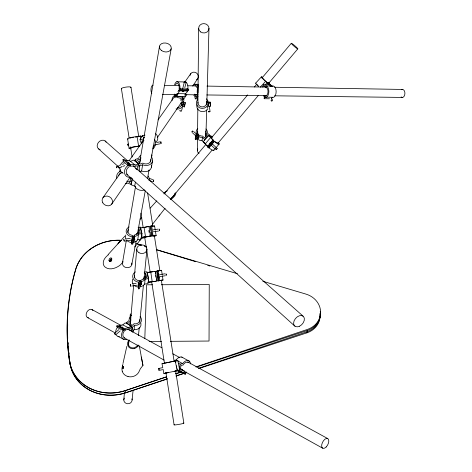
<?xml version="1.0" encoding="UTF-8"?>
<svg xmlns="http://www.w3.org/2000/svg" width="472" height="472" viewBox="0 0 472 472"><rect width="100%" height="100%" fill="white"/><g stroke="black" fill="none" stroke-linecap="round" stroke-linejoin="round"><path stroke-width="0.71" d="M197.385 150.497L197.52 137.983M197.556 134.302L197.827 108.53M197.88 103.38L198.671 28.279M205.892 137.187L206.665 109.958M206.807 104.808L208.978 28.279M144.815 338.566L146.633 284.805L152.527 284.775M126.638 323.609L126.726 322.494L129.098 320.458L129.175 318.836L130.614 316.364M129.983 318.181L130.307 314.382L130.968 313.815M123.794 399.949L124.425 392.627M128.514 345.038L128.95 339.911M130.337 323.804L133.67 284.994M134.296 277.672L136.75 249.116M130.496 324.181L130.809 319.284M131.965 329.35L132.142 327.373L134.514 325.326A6.207 5.457 1.8 0 0 140.697 322.6A6.207 5.457 1.8 0 0 140.09 316.511M182.924 97.226L183.927 99.863L183.207 104.53L181.626 104.147L181.348 102.123M132.697 330.937L134.107 329.716L134.514 325.326M134.544 275.801A4.779 4.112 3.2 0 0 138.632 280.586L139.293 280.58L140.036 283.802L139.576 288.711L138.609 288.864L138.19 287.035L138.367 282.114A6.573 5.652 3.2 0 1 132.892 277.819A6.573 5.652 3.2 0 1 135.387 271.901M139.181 281.819L139.293 280.58M138.609 288.864L139.063 283.955L138.638 282.114M144.279 273.601L145.73 273.377L146.757 277.76L143.63 278.256L142.833 279.312L140.721 280.403L140.261 285.324L140.609 286.84L143.5 285.448L144.633 284.091L145.122 279.164L148.562 278.622L146.945 271.742L144.202 272.167M140.609 286.84L141.075 281.92L140.721 280.403M143.512 279.489L143.63 278.256M132.125 399.937L133.063 390.427M137.381 346.554L137.529 345.091A4.72 4.224 -11.5 0 1 136.514 346.513L134.945 347.504A4.909 4.39 -11.5 0 1 132.184 347.84A4.72 4.218 -11.5 0 1 129.77 346.778A4.691 4.195 -11.5 0 1 128.49 344.601A4.85 4.336 -11.5 0 1 128.785 342.123M138.461 335.58L139.258 327.538M139.759 322.417L143.429 285.123M144.078 278.545L146.957 249.293M145.24 278.321L145.73 273.377M196.842 134.673L195.538 135.859L195.213 139.098L195.815 139.659L198.075 137.594L197.744 137.157M195.815 139.659L196.14 136.42L198.417 134.343L198.087 133.906A4.095 3.758 7.4 0 1 197.733 131.529M148.562 278.622L148.049 283.548L144.633 284.091M183.207 104.53L182.912 101.734L182.015 100.288L182.629 96.742M205.532 130.956A4.095 3.758 7.4 0 1 205.715 133.305L207.521 134.986L204.405 137.842L202.458 136.03L201.16 136.019L199.267 135.187L198.187 136.172L197.845 139.411L200.405 140.621L202.075 140.691L204.199 142.674M198.246 135.971L198.417 134.343M117.021 166.321C116.672 165.501 115.817 169.625 116.82 166.994M202.075 140.691L202.441 137.464L200.765 137.387L198.187 136.172M204.482 140.267L204.582 139.452L209.474 134.968L207.332 132.986A5.629 5.168 7.4 0 0 205.957 128.968M205.326 136.555L205.715 133.305M209.397 135.535L209.474 134.968M199.184 368.461L306.924 332.837L307.237 330.506A20.91 18.691 7.3 0 0 320.276 311.254M159.153 229.315C159.589 228.064 159.914 232.106 159.27 230.371M131.918 244.207L132.744 238.525L132.26 236.802L131.44 242.49L131.918 244.207L132.874 244.065L133.706 238.389L132.856 235.375L132.195 235.369A4.773 3.835 7.1 0 1 128.437 229.652M138.125 227.427L140.155 227.138L142.001 233.593L138.603 234.082L137.747 239.764L136.673 241.027L133.836 242.319L133.44 240.897L133.647 239.481M133.853 238.059L134.272 235.209L136.302 234.224L137.087 233.215L140.184 232.773L139.01 228.66L138.261 233.646M133.836 242.319L134.673 236.637L134.272 235.209M136.874 234.643L137.087 233.215M175.525 84.877A4.372 2.094 -89.6 0 1 177.985 83.75A4.372 2.094 -89.6 0 1 179.171 88.341L179.083 88.925L180.564 90.5L188.546 90.618L188.747 89.81L180.764 89.692L179.956 88.547A6.012 2.879 -89.6 0 0 178.038 82.028A6.012 2.879 -89.6 0 0 174.593 84.836M188.747 89.81L187.933 88.677A5.989 2.903 -89.6 0 0 185.579 81.957M140.155 227.138L140.007 228.135L148.94 226.418L150.462 236.094L142.444 237.876L145.299 237.463M142.001 233.593L141.128 239.274L137.747 239.764M187.054 89.049L187.148 88.47M174.982 193.19C174.646 195.815 172.357 197.638 170.197 198.865M134.998 161.046L135.257 159.477L138.62 158.273L139.317 156.716L140.65 155.376M132.26 178.906L131.275 184.871L134.721 186.121A6.915 5.599 9.6 0 0 144.556 189.927M182.522 106.442L184.428 106.908L185.225 102.536L183.484 102.117L182.422 106.648A6 5.469 11.9 0 1 176.032 108.867M197.939 92.836L198.063 88.122L197.337 88.813L197.178 92.3L197.768 94.925L195.656 96.907L195.113 94.471A4.325 2.124 -89.6 0 1 194.458 94.123M184.428 106.908L185.225 102.536M134.721 186.121L135.399 182.151M122.519 262.692L126.325 240.419M127.676 232.513L135.558 186.405M139.511 163.294L159.536 46.114M139.724 163.241L140.927 157.695M139.128 167.106L139.311 166.026L135.257 159.477M177.543 107.563A4.366 3.977 11.9 0 0 181.053 105.799L181.797 102.324M182.015 100.288L182.882 96.553M181.626 104.147L181.932 102.359M139.588 171.725L141.594 171L142.674 164.811A7.104 5.67 10 0 0 150.71 164.014A7.104 5.67 10 0 0 151.807 157.524M177.183 370.709L178.805 371.617L179.041 370.325M179.148 369.712L180.156 364.142L182.676 363.629A6.561 4.124 -61 0 1 187.614 360.519A6.561 4.124 -61 0 1 190.476 363.918M179.572 371.145L184.941 374.137L185.266 372.337M184.941 374.137L185.643 373.983L186.198 371.936M131.788 264.68L136.101 241.044M137.411 233.882L145.276 190.794M147.506 178.563L149.081 169.938M150.538 161.973L171.2 48.805M151.423 167.147L152.562 160.958M175.041 97.108L175.436 94.99A5.965 5.44 12 0 0 172.091 100.412M174.953 97.81L175.602 95.061M210.583 142.503L209.426 143.541L210.064 143.187M122.968 363.505L126.826 346.365M176.734 94.66L177.059 93.362M187.006 90.482L187.484 90.984L187.142 91.993L185.596 93.733L184.876 96.577L176.923 96.483L177.631 93.633L178.445 93.025L179.507 90.872L178.811 90.128L178.003 91.662M180.564 90.5L180.764 89.692M184.163 82.806L182.605 89.025M180.764 100.377L181.254 98.441L176.634 97.315M184.806 87.645L185.921 83.273M181.732 110.141L182.393 107.533M126.761 181.136L129.688 182.204L131.11 177.46M125.505 183.738A6.956 6.207 34.3 0 0 127.334 183.018L130.797 184.275L132.455 178.735M262.585 87.001L263.37 84.653L270.627 84.789L272.014 86.37A5.711 3.097 -89.3 0 1 276.138 91.332A5.711 3.097 -89.3 0 1 272.326 97.297L264.945 97.126L264.408 98.725L269.488 98.778M265.382 96.194L263.937 96.176L264.237 95.267M266.42 95.486L264.963 95.468L264.019 98.27L264.408 98.725M270.627 84.789L270.373 85.526L265.583 81.367A5.682 0.572 42.6 0 1 261.877 77.603A5.682 0.572 42.6 0 1 262.184 77.084M272.202 97.214L271.66 98.801L271.27 98.353M186.528 90.954L186.782 90.246M141.393 357.05L142.957 365.428L140.361 368.721L138.998 371.682A8.962 8.095 -13.4 0 1 137.594 373.747A8.82 7.965 -13.4 0 1 136.331 374.886A8.968 8.095 -13.4 0 1 133.175 376.444A9.121 8.236 -13.4 0 1 128.018 376.532M123.469 366.443L123.422 368.054M152.609 148.804L153.506 148.621L155.854 144.479M149.117 232.383L148.816 230.46M141.205 141.883L141.511 143.86L140.007 139.73L143.187 139.069L144.225 137.317M155.795 277.235L155.506 275.3M140.007 139.73L142.455 135.641L144.981 135.116M192.723 131.34C193.373 129.829 190.688 132.927 192.287 131.824M111.699 204.152L130.231 177.118M157.253 137.712L181.838 101.84M183.502 99.415L186.829 94.559M192.659 86.057L197.65 78.777M102.908 197.75L120.602 172.764M129.021 160.863L143.677 140.166M158.014 119.917L175.908 94.642M184.416 82.624L190.794 73.614M122.838 262.125L120.785 264.497A16.455 14.101 -9.2 0 1 118.195 266.456C114.371 268.822 108.82 270.161 105.032 267.028A6.921 5.953 -9.4 0 1 103.291 263.848C102.866 260.739 104.814 257.877 107.05 255.918A16.237 14.001 -9 0 1 108.294 254.921M130.797 184.275L131.546 183.236M129.688 182.204L130.467 181.136M159.807 214.978L152.261 224.595M134.697 247.021L136.597 244.59M137.547 243.375L140.402 239.729M158.97 216.046L165.088 208.264M139.871 240.401L140.349 239.8M145.122 279.164L143.989 280.527L141.075 281.92M212.241 137.063L210.642 135.582L208.5 135.505L203.137 141.86L207.45 146.462L207.922 146.462L210.158 143.812M210.276 137.511L211.167 136.455L212.07 137.293M205.273 143.848L210.642 137.494L208.5 135.505M164.061 193.939L206.122 144.131M211.32 137.971L247.735 94.854M254.361 87.001L256.727 84.199M261.936 78.033L291.283 43.276M207.45 146.462L212.825 140.095L213.297 140.107L210.606 143.287M213.745 149.825A5.611 1.133 40.1 0 1 209.167 147.996L207.816 147.276L213.202 140.904L214.618 141.299A4.089 0.802 40.1 0 0 217.893 142.562M208.417 147.836L213.81 141.464L214.553 141.63A5.623 1.103 40.1 0 0 218.548 144.119A5.623 1.103 40.1 0 0 218.607 142.697M208.99 147.842L214.371 141.476M170.952 198.73L212.105 150.114M217.309 143.966L258.491 95.314M267.966 84.122L297.82 48.858A4.295 0.431 40.6 0 0 293.236 44.445A4.295 0.431 40.6 0 0 292.611 44.893A4.295 0.431 40.6 0 0 297.808 48.87M213.816 150.338L219.179 144.007M138.603 234.082L137.523 235.345L134.673 236.637M123.847 329.792L123.056 330.689A6.284 4.407 -61.9 0 0 121.923 337.527A6.284 4.407 -61.9 0 0 126.815 339.161M117.959 326.819L117.168 327.716A6.254 4.407 -61.8 0 0 115.658 332.996M117.817 243.906L120.531 240.915M121.617 239.717L124.879 236.118M140.155 219.256L141.795 217.445M150.196 208.158L156.81 200.836M118.36 243.31L119.392 242.177M108.053 254.668L120.472 240.98M119.988 241.517L121.015 240.384M255.665 83.149L261.417 76.842M260.29 87.161L265.583 81.367M265.376 84.689L266.969 82.948M268.155 84.04L269.111 82.995L269.5 83.432L268.509 82.683M198.942 137.311L198.34 138.255L198.871 137.954M198.405 85.373L197.455 86.004A5.947 2.921 -89.6 0 0 193.396 85.768M195.013 85.898A4.325 2.124 -89.6 0 1 196.883 87.149L197.048 87.645L198.588 86.181M193.809 95.255A5.947 2.921 -89.6 0 0 194.635 95.946L195.278 98.825L198.016 96.264L197.131 96.447L197.55 99.757M164.362 193.673L165.619 192.653M132.538 332.188L133.487 331.368L131.057 325.81L125.163 322.872L122.791 324.907L119.888 325.302L118.932 325.951L119.292 326.772M118.932 325.951L124.82 328.919L127.304 327.78L128.679 327.857L131.057 325.81M115.976 332.111L118.944 329.556M130.815 320.506L128.661 322.358L132.107 325.468L134.113 323.739A4.513 3.971 1.8 0 0 139.765 319.538M116.484 334.135L120.195 330.937M123.245 328.435L117.357 325.468L116.684 326.046L122.572 329.013L123.245 328.435L124.39 331.025L123.983 331.486A4.572 3.204 -61.9 0 0 124.82 337.911M123.003 328.954L125.363 330.14L127.169 329.373L128.219 329.491L130.378 327.621L131.93 331.167L128.006 329.196M128.998 164.958L127.818 165.613A7.115 5.87 -49.6 0 0 124.543 173.035A7.115 5.87 -49.6 0 0 129.818 177.36M148.94 226.418L144.998 227.262M150.621 230.554L149.972 226.412L151.665 225.876L153.011 235.74A6.514 0.443 -9.1 0 1 154.12 236.283M151.665 225.876L151.488 226.076A6.508 0.496 -9 0 1 153.837 226.371M140.809 238.159L142.16 237.463L150.462 236.094M150.839 231.935L151.488 236.071L153.188 235.563M139.311 166.026L142.674 164.811M119.64 167.542L120.69 167.165M122.726 166.427L124.832 165.672M122.974 159.619L127.723 163.418L128.071 165.471L123.328 161.66L122.974 159.619L123.924 159.276L130.39 164.421L133.629 164.327L135.216 165.1L138.591 163.884L139.865 171.572M128.767 164.586L130.679 166.12L133.015 166.114L134.213 166.775L137.281 165.666L137.983 169.867M125.635 160.616L128.862 160.527L130.443 161.3L133.8 160.102L138.591 163.884M118.855 165.554L119.912 165.176M122.083 164.403L124.189 163.648M127.723 163.418L128.679 163.076L129.287 166.669L128.673 167.005A5.174 4.272 -49.6 0 0 127.835 174.911M140.467 158.887L137.417 159.984L139.995 164.15L142.839 163.129A5.168 4.124 10 0 0 148.344 163.442A5.168 4.124 10 0 0 150.656 159.56M167.578 378.715L125.729 392.792A43.465 38.905 -14 0 1 70.021 363.369A259.765 233.162 10.7 0 1 67.868 342.076M175.944 375.895L184.316 373.081M198.264 368.384L307.065 331.775A20.868 18.685 5.4 0 0 320.217 313.815M121.062 240.307A41.949 36.338 -9.6 0 0 75.78 269.123C67.16 298.923 65.112 330.394 69.502 361.086A43.619 38.975 -14 0 0 125.393 390.545L166.539 376.768M175.602 373.724L181.183 371.847M195.827 366.927L307.384 329.438A20.945 18.732 5.4 0 0 320.582 311.549A20.945 18.732 5.4 0 0 305.886 294.08L262.845 281.277M121.57 240.395A41.943 36.297 -9.4 0 0 75.78 269.123A260.674 233.717 10.6 0 0 69.502 361.086A43.619 38.999 -13.8 0 0 125.404 390.598L166.657 376.921M175.749 373.918L181.348 372.072M196.735 366.992L307.237 330.506M69.821 361.227L70.021 363.369A43.465 38.875 -14.1 0 0 125.723 392.745L167 379.099M176.091 376.096L184.487 373.317M133.44 240.897L134.272 240.673M175.33 371.098L174.144 371.34M162.805 367.93L162.008 363.764L164.728 363.186M174.233 361.222L175.596 360.927L175.861 362.313M175.059 371.157L179.696 370.184L177.814 360.461L174.711 361.133L175.914 361.8M162.386 275.837L163.011 280.026L158.208 280.834L156.751 271.093L161.566 270.314L162.185 274.48M164.864 373.275L164.333 373.387L165.878 373.069M166.551 372.927L166.144 373.016M163.07 369.322L163.873 373.488L179.696 370.184M165.943 373.051L168.598 372.496M178.805 371.617L181.331 371.086L182.133 372.095L184.233 372.585L184.528 370.957L183.012 370.52L182.446 369.706L180.251 368.49M128.095 139.151A6.466 0.938 -8.5 0 1 129.712 137.836A6.466 0.938 -8.5 0 1 137.104 136.632L140.272 135.971L142.768 136.508L142.455 135.641M138.125 136.679L139.464 136.402M143.978 140.455L141.96 140.874L142.432 142.166M163.873 373.488L164.592 373.34M176.221 370.909L177.165 370.715L175.283 360.968L162.462 363.623L164.008 363.34M182.446 369.706L180.156 370.184L181.012 365.428L183.148 364.992A4.773 2.997 -61 0 1 188.18 362.537M206.423 101.539L208.01 101.215L208.152 102.524M198.098 102.105A4.342 4.041 -4.6 0 0 201.668 106.855A4.342 4.041 -4.6 0 0 206.671 103.303L206.653 102.743L210.005 102.052L210.524 106.135L208.624 106.53M210.193 102.866L208.276 103.262L208.553 105.875M130.614 148.733A6.472 0.891 -8.6 0 1 130.532 147.583A6.472 0.891 -8.6 0 1 138.603 146.172L139.871 145.913M156.775 142.485L159.725 141.877M139.629 146.214L138.29 146.491A4.708 0.649 -8.6 0 0 132.703 147.311A4.708 0.649 -8.6 0 0 131.116 148.302M155.205 144.786L160.12 143.777M160.008 370.213L162.403 369.723M159.636 368.272L162.032 367.782M174.197 360.378L176.091 360A6.531 4.136 -60.9 0 1 182.776 357.628M173.448 361.351L177.814 360.461M162.008 363.764L162.728 363.617M173.118 361.399L164.268 363.257M160.02 280.533L161.3 280.285L160.71 280.327M157.371 270.999L159.849 270.58L159.265 270.639M143.718 277.123L145.76 276.798M159.737 274.633L165.017 273.801M160.026 276.568L165.306 275.736M136.101 283.371L132.567 283.926M148.308 282.256L151.559 281.766M147.771 282.356L153.258 281.589M139.063 283.955L140.036 283.802M158.208 280.834L159.742 280.657L158.285 270.893L157.961 270.922M131.776 286.038L137.134 285.176M146.863 272.562L150.833 271.955M147.14 272.58L153.005 271.677M156.751 271.093L158.285 270.893M155.353 271.317L157.076 281.046L152.22 281.778L150.769 272.025L154.468 271.453M154.303 271.494L155.624 271.294M154.456 281.418L155.919 281.2M158.745 270.692L161.56 270.297M126.006 238.968L130.301 238.348M132.744 238.525L133.706 238.389M140.621 238.254L143.989 237.77A6.514 0.443 -9.1 0 0 145.14 237.693M125.216 241.021L132.679 239.941M152.999 229.864L158.208 229.121M153.3 231.787L158.515 231.038M141.919 227.699L144.385 227.351M151.488 236.071L152.096 235.994A4.738 0.325 -9.1 0 1 153.689 236.195M161.265 280.203L163.011 280.026M149.972 226.412L150.574 226.336A4.732 0.36 -9 0 1 152.869 226.259M147.948 272.409L148.692 272.338M159.412 280.675L159.742 280.657M157.076 281.046L156.498 278.97M149.394 282.114L150.143 282.085M138.178 285.513L138.839 285.507M149.105 341.48L161.53 341.392M170.298 341.327L209.037 341.038L209.249 284.516L161.365 284.734M138.19 287.035L137.912 287.035A6.531 5.635 3 0 1 134.343 285.519M131.375 241.062L132.03 241.062M133.257 236.808L131.983 236.802A6.561 5.275 7.1 0 1 126.307 232.478A6.561 5.275 7.1 0 1 129.216 226.938M132.431 242.496L131.163 242.49A6.519 5.263 7 0 1 127.558 241.044M207.816 147.276L209.243 147.653M195.278 98.825L197.438 98.849M177.631 93.633L185.596 93.733M195.113 94.471L197.715 94.5M162.498 94.394L177.985 94.589M184.623 94.671L197.892 94.843M206.742 94.955L266.473 95.71M274.58 95.81L402.15 97.427M179.92 88.795L187.897 88.919M178.811 90.128L180.805 90.158M179.507 90.872L187.484 90.984M164.291 85.361L179 85.609M187.832 85.762L195.921 85.904M206.96 86.093L266.55 87.114M274.639 87.249L402.651 89.45M197.048 87.645L198.352 87.668M194.983 84.27L198.535 84.329M265.683 85.886L272.946 86.016M269.837 86.329L272.014 86.37M263.582 86.594L265.028 86.618M176.711 81.786L184.853 81.945M211.167 136.455L209.804 136.408L213.297 140.107M181.289 105.297L184.629 106.111M175.484 95.68L182.729 97.444M136.55 243.711L141.488 245.18L136.538 243.694M144.308 246.024L146.426 246.649M156.303 249.588L237.445 273.725M144.998 246.266L146.409 246.697M156.279 249.7L195.762 261.712M207.745 265.364L209.863 266.007M149.482 178.422L152.68 179.584M149.353 180.534L152.019 181.508M129.505 177.407L131.245 178.038M110.059 260.562L111.091 260.632L111.292 259.494L110.814 259.222L109.941 259.978L110.059 260.562L111.032 261.122M122.791 324.907L128.679 327.857M118.024 336.4L123.894 339.409M181.667 357.021L189.36 361.222M92.052 309.602L121.115 325.509M127.576 329.043L161.808 347.776M172.793 353.788L179.897 357.676M187.649 361.918L327.816 438.624M176.091 360L182.676 363.629M178.333 363.139L180.156 364.142M87.391 317.508L115.103 332.907M124.13 337.917L164.091 360.112M182.139 370.137L322.653 448.182M183.856 372.986L185.643 373.983M111.905 259.789L111.168 259.576A0.844 0.655 -72.3 0 0 110.749 260.007L111.008 261.146L110.525 260.568L110.79 260.91M264.945 97.126L265.069 97.214A5.735 3.08 -89.3 0 0 268.863 91.22A5.735 3.08 -89.3 0 0 264.757 86.24L263.37 84.653M264.963 95.468L265.252 95.686A4.171 2.242 -89.3 0 0 268.019 91.715A4.171 2.242 -89.3 0 0 265.429 87.509M268.491 82.883L271.087 86.063M130.443 161.3L135.216 165.1M133.257 166.008L134.213 166.775M135.446 168.445L137.039 169.719M109.327 260.821L110.177 261.264L111.121 260.951A1.758 1.599 -86.7 0 0 111.374 260.692A1.788 1.605 -84.9 0 0 111.498 260.503L111.581 258.603L110.849 258.072L109.982 258.267A1.776 1.404 -71.2 0 0 109.203 259.199L109.067 260.172L109.758 261.388L108.837 260.261M105.091 140.921L127.7 160.928M133.216 165.814L303.053 316.122M130.307 314.382L131.611 315.556M126.726 322.494L132.142 327.373M98.624 148.916L119.953 168.179M126.52 174.109L294.965 326.235M210.772 144.81L215.421 149.134M213.202 140.904L213.81 141.464M216.565 147.889L211.916 143.565M202.441 137.464L204.582 139.452M193.538 131.487L195.514 133.328M204.447 142.762L205.42 143.665M192.417 132.738L195.709 135.8M195.538 135.859L196.14 136.42M212.825 140.095L210.642 137.494M111.581 258.603L111.858 258.874L110.961 257.759M207.922 146.462L206.736 145.146M122.932 364.384C121.493 365.859 123.505 372.078 123.316 366.567M174.687 94.075L176.923 96.483M206.47 98.784L208.01 101.215M196.505 137.918L196.995 138.573L197.331 135.328L196.706 134.49A5.629 5.168 7.4 0 1 197.756 128.59M263.459 95.438L263.937 96.176M268.479 83.007L269.807 84.86L266.013 81.538A4.136 0.419 42.6 0 1 262.638 77.809M116.684 326.046L117.339 327.521L123.227 330.494L122.572 329.013M124.82 328.919L125.363 330.14M166.215 275.3C166.94 275.666 165.578 271.978 166.126 274.975M153.052 147.37L153.506 148.621M142.957 365.428L141.057 355.699M210.524 106.135L210.005 102.052M208.978 105.946L209.993 110.424M207.226 106.306L207.633 108.1M197.131 96.447L197.78 99.338A5.971 5.558 -4.6 0 0 199.975 107.982A5.971 5.558 -4.6 0 0 208.282 103.498L208.252 102.412M176.534 365.788L176.805 367.175M177.071 368.567L177.472 370.65M139.287 345.787L141.045 355.204M130.39 164.421L130.679 166.12M154.598 225.964L155.14 229.398M155.353 230.778L156.114 235.593M140.272 135.971L140.685 138.597M130.986 87.314L138.78 136.845M147.612 192.93L152.887 226.436M154.261 235.18L159.878 270.869M161.371 280.338L174.097 361.192M175.584 370.662L183.838 423.107M137.104 136.632L138.603 146.172M150.71 226.011L152.238 235.699M149.895 234.891L150.108 236.271M144.031 227.297L145.547 236.973M121.398 88.636L129.151 138.125M130.52 146.857L132.119 157.046M140.898 213.084L143.181 227.64M144.55 236.378L146.373 248.018M146.603 249.476L150.249 272.763M151.618 281.501L164.51 363.735M165.878 372.473L174.091 424.871M143.771 236.395L143.989 237.77M127.623 138.945L129.11 148.456M140.65 227.781L142.16 237.463M158.374 273.707L158.58 275.099M158.793 276.492L158.999 277.89M157.323 271.046L158.781 280.81M157.023 271.07L158.48 280.822M155.559 272.71L155.772 274.096M147.347 272.562L148.798 282.321M125.393 390.545L125.723 392.745M206.653 102.743L206.83 104.383M206.482 102.088L206.606 103.185M208.459 104.377L208.6 105.687M68.039 342.678L68.174 344.106M68.452 346.955L68.658 349.097M68.995 352.667L69.136 354.094M69.408 356.944L69.614 359.086M319.922 313.626A20.839 18.65 7.3 0 1 306.918 332.837M67.714 338.412A259.765 233.162 10.7 0 1 67.703 324.518M122.283 371.216A8.968 8.095 -13.4 0 1 122.708 365.741M128.018 376.532A8.903 8.042 -13.4 0 1 122.207 371.21M138.485 345.044A5.635 5.039 -11.5 0 1 134.614 348.436M134.632 348.466A5.806 5.192 -11.5 0 1 131.375 348.519A5.593 5.003 -11.5 0 1 128.691 346.949A5.652 5.056 -11.5 0 1 129.234 340.129M151.359 165.365A7.056 5.652 9.9 0 1 148.804 170.716A7.056 5.652 9.9 0 1 141.594 171M123.221 173.218A7.074 5.859 -49.5 0 1 119.799 167.2M120.389 165.141A7.074 5.859 -49.5 0 1 123.074 161.796M121.51 167.318A5.145 4.26 -49.5 0 1 121.723 166.274M151.742 154.857A1.05 0.372 69.9 0 1 151.913 156.02A1.05 0.372 69.9 0 1 151.341 155.754M128.207 162.451A1.068 0.36 69.8 0 1 128.738 162.439A1.068 0.36 69.8 0 1 129.204 163.861A1.068 0.36 69.8 0 1 128.673 163.878M148.119 176.08A6.962 5.617 9.7 0 1 149.04 180.646M116.826 178.316A6.956 6.207 34.3 0 1 120.938 171.194M119.681 171.401A6.909 6.171 34.4 0 1 120.519 169.696M118.578 175.92A5.062 4.513 34.3 0 1 122.525 172.752M195.868 136.266A5.593 5.145 7.3 0 1 196.417 133.128M130.172 138.084A4.702 0.684 -8.5 0 1 131.204 137.777M132.473 137.488A4.702 0.684 -8.5 0 1 133.47 137.311M135.476 137.045A4.702 0.684 -8.5 0 1 136.791 136.957M154.592 139.299A6.508 5.64 29.4 0 1 153.058 146.65M143.187 139.069A6.508 5.64 29.4 0 1 144.09 137.594M155.719 133.688A6.466 5.617 29.5 0 1 155.884 142.202M125.947 239.215A6.519 5.263 7 0 1 125.847 235.009M183.797 82.506A5.989 2.903 -89.6 0 1 184.67 81.939M181.667 102.229A4.336 3.959 12 0 1 180.77 103.15M181.018 110.542A0.897 0.36 14.4 0 1 181.372 111.156A0.897 0.36 14.4 0 1 180.074 110.961A0.897 0.36 14.4 0 1 180.068 110.395M183.213 101.834A0.897 0.36 14.4 0 1 183.685 102.359A0.897 0.36 14.4 0 1 182.776 102.436M207.863 108.867A5.935 5.528 -4.7 0 1 200.399 111.233A5.935 5.528 -4.7 0 1 197.054 104.636M206.465 102.589A0.891 0.325 -12.5 0 1 207.745 102.176A0.891 0.325 -12.5 0 1 207.928 102.654M207.326 102.872A0.891 0.325 -12.5 0 1 206.488 102.831M258.538 86.5A5.676 0.608 42.6 0 1 255.865 83.072M258.367 86.087A4.13 0.443 42.6 0 1 256.827 84.24M133.086 284.103A6.531 5.635 3 0 1 132.844 279.088M140.945 323.456A6.171 5.434 1.7 0 1 134.107 329.716M119.451 336.565A6.254 4.407 -61.8 0 1 116.059 334.536M130.425 318.824A0.92 0.336 49.3 0 1 130.667 319.007M100.17 149.577A5.151 4.224 -46.3 0 1 98.453 142.379A5.151 4.224 -46.3 0 1 106.141 142.196M190.098 75.349A4.289 3.906 35.8 0 1 196.399 72.948A4.289 3.906 35.8 0 1 196.547 79.733M131.776 263.04A4.744 4.018 8 0 1 126.443 267.648A4.744 4.018 8 0 1 123.021 261.571M199.054 153.542A4.065 3.811 2.1 0 1 197.733 148.91M183.443 423.036A4.956 0.389 -10.1 0 1 178.693 424.434A4.956 0.389 -10.1 0 1 174.734 424.54M121.688 88.913A4.844 0.891 -8.2 0 1 126.236 87.066A4.844 0.891 -8.2 0 1 130.661 87.674M88.618 317.821A4.59 3.18 -59.4 0 1 86.966 311.945A4.59 3.18 -59.4 0 1 92.919 310.523M401.595 89.686A4 2.502 -88.6 0 1 404.899 93.739A4 2.502 -88.6 0 1 401.141 96.937M151.801 93.362A4.561 2.118 -89.8 0 1 151.087 88.276A4.561 2.118 -89.8 0 1 153.105 85.161M131.959 398.864A4.165 3.805 -2 0 1 127.499 403.731A4.165 3.805 -2 0 1 124.319 398.126M175.814 192.777A4.956 4.165 -3.2 0 1 175.767 193.614L174.852 195.815L172.728 198.075A13.068 10.956 -3.6 0 1 170.463 199.55M163.813 193.154A12.992 10.956 -3.2 0 1 167.407 190.8M130.384 284.392L130.732 286.197L130.384 284.392M141.04 282.704L141.393 284.498L141.04 282.704M123.841 239.434L124.236 241.162L123.841 239.434M134.39 237.906L134.785 239.634L134.39 237.906M153.058 181.702L153.742 179.974L153.058 181.702M216.099 149.583L217.25 148.544L216.099 149.583M117.705 166.404A1.074 0.354 69.8 0 0 118.513 167.938A1.074 0.354 69.8 0 0 118.36 166.433A1.074 0.354 69.8 0 0 117.705 166.404M127.723 144.367A0.962 0.354 77.8 0 0 128.266 145.836A0.962 0.354 77.8 0 0 128.372 144.491A0.962 0.354 77.8 0 0 127.723 144.367M160.527 142.196A0.968 0.33 78 0 0 161.105 143.571A0.968 0.33 78 0 0 161.094 142.101A0.968 0.33 78 0 0 160.527 142.196M158.486 368.721A0.991 0.661 80.1 0 0 158.952 370.361A0.991 0.661 80.1 0 0 159.636 369.139A0.991 0.661 80.1 0 0 158.486 368.721M182.375 91.131A0.909 0.354 14.4 0 0 183.873 91.326A0.909 0.354 14.4 0 0 182.859 90.636A0.909 0.354 14.4 0 0 182.375 91.131M184.605 82.24A0.909 0.348 14.5 0 0 186.104 82.441A0.909 0.348 14.5 0 0 185.083 81.756A0.909 0.348 14.5 0 0 184.605 82.24M208.913 111.876A0.897 0.319 -12.5 0 0 210.199 111.321A0.897 0.319 -12.5 0 0 208.854 111.315A0.897 0.319 -12.5 0 0 208.913 111.876M271.825 100.978A0.861 0.619 -41.1 0 0 272.556 99.751A0.861 0.619 -41.1 0 0 271.235 100.082A0.861 0.619 -41.1 0 0 271.825 100.978M121.912 327.308A0.932 0.33 49.2 0 0 123.027 328.441A0.932 0.33 49.2 0 0 122.667 327.361A0.932 0.33 49.2 0 0 121.912 327.308M114.49 333.686A0.932 0.325 49.3 0 0 115.605 334.819A0.932 0.325 49.3 0 0 115.239 333.739A0.932 0.325 49.3 0 0 114.49 333.686M299.49 326.24A6.484 4.401 -48.8 0 0 303.413 316.429A6.484 4.401 -48.8 0 0 294.091 320.848A6.484 4.401 -48.8 0 0 299.49 326.24M102.784 202.801A5.44 4.679 32.4 0 0 111.846 203.951A5.44 4.679 32.4 0 0 107.303 196.081A5.44 4.679 32.4 0 0 102.784 202.801M161.43 50.498A5.983 4.46 11.4 0 0 171.177 48.881A5.983 4.46 11.4 0 0 163.483 43.041A5.983 4.46 11.4 0 0 161.43 50.498M200.7 31.966A5.157 4.679 4.2 0 0 208.937 28.945A5.157 4.679 4.2 0 0 201.839 23.936A5.157 4.679 4.2 0 0 200.7 31.966M326.205 446.96A5.434 2.897 -62.6 0 0 327.721 438.571A5.434 2.897 -62.6 0 0 321.751 444.653A5.434 2.897 -62.6 0 0 326.205 446.96M139.01 252.762A5.109 4.331 3.8 0 0 146.945 249.6A5.109 4.331 3.8 0 0 139.606 245.281A5.109 4.331 3.8 0 0 139.01 252.762"/></g></svg>
